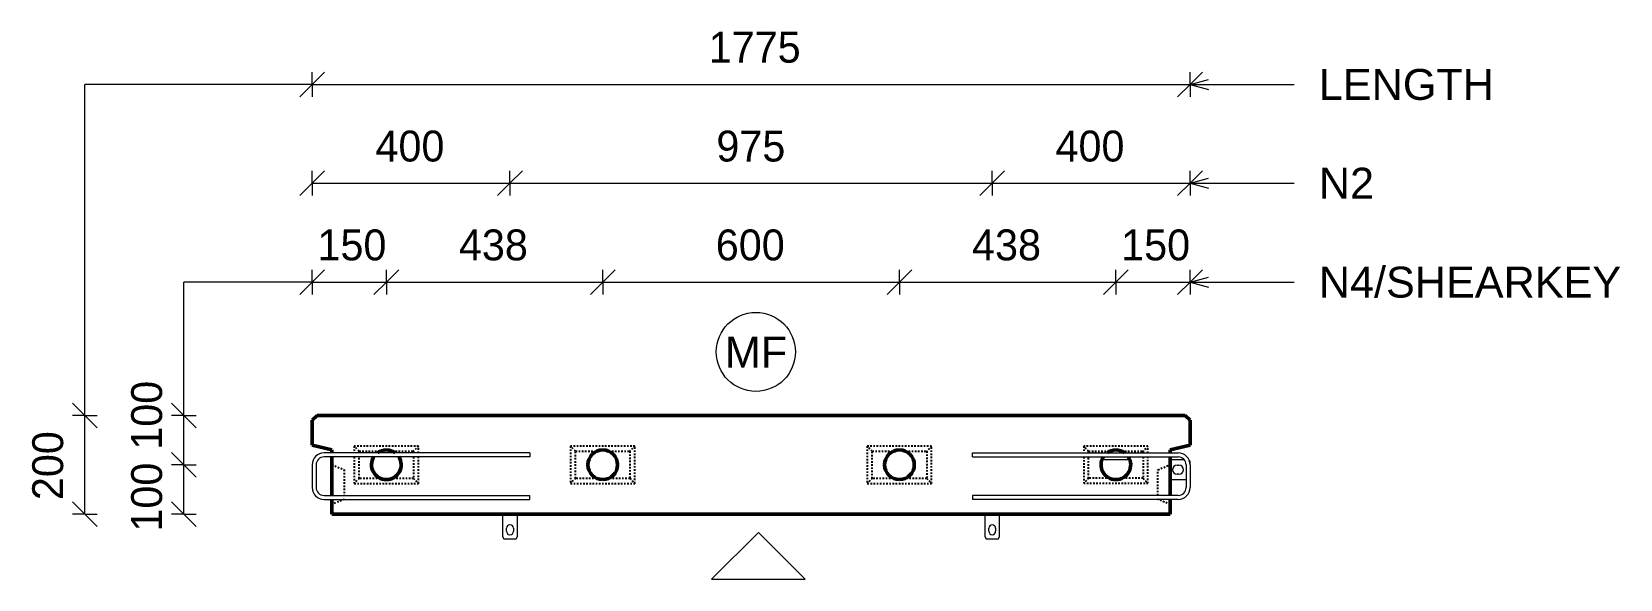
# Model space of a CAD drawing. Header units: millimetres. Extents: x -1273 to 12371, y 1067 to 19111.
# Drawn here: x -1273 to 1939, y 17804 to 18912 of the extents above; entities that cross this region are included whole.
import ezdxf

# ---------------------------------------------------------------- set-up
doc = ezdxf.new("R2010")
doc.units = ezdxf.units.MM
doc.linetypes.add('Dash', pattern=[6.36, 3.18, -3.18])
for name, color, linetype, lineweight in [('A-ANNO-DIMS', 211, 'Continuous', 9), ('A-ANNO-DIMS-25', 211, 'Continuous', 9), ('A-DETL-MBND', 5, 'Continuous', 18), ('A-DETL-THIN', 151, 'Continuous', 18), ('A-GENM', 13, 'Continuous', 18), ('A-WALL', 113, 'Continuous', 25), ('A-WALL-HDLN', 110, 'Dash', 25), ('G-ANNO-TEXT', 231, 'Continuous', 9), ('S-RBAR', 171, 'Continuous', 18)]:
    doc.layers.add(name, color=color, linetype=linetype, lineweight=lineweight)
doc.styles.add('Arial', font='arial.ttf', dxfattribs={"height": 62.5})
doc.styles.add('Nirmala UI Semilight', font='NirmalaS.ttf', dxfattribs={"height": 62.5})
doc.dimstyles.new('Arrow_Filled_-_2_5_NI_UI', dxfattribs={"dimscale": 304.8, "dimtxt": 65.460247, "dimasz": 0.164042, "dimexe": 0.082021, "dimexo": 0.0625, "dimgap": 0.082021, "dimtad": 1, "dimdec": 4, "dimzin": 0, "dimdsep": 46, "dimtxsty": 'Nirmala UI Semilight', "dimblk1": 'OBLIQUE', "dimblk2": 'OBLIQUE', "dimsah": 1, "dimcen": 0.09, "dimazin": 0, "dimtfac": 1, "dimtdec": 4, "dimtix": 1, "dimtmove": 0, "dimatfit": 3, "dimfxl": 0.082021, "dimfxlon": 1, "dimtvp": 1, "dimtolj": 1, "dimtzin": 0, "dimarcsym": 2})
doc.dimstyles.new('Arrow_Filled_-_2_5_NI_UI_1', dxfattribs={"dimscale": 304.8, "dimtxt": 65.460247, "dimasz": 0.164042, "dimexe": 0.082021, "dimexo": 0.0625, "dimgap": 0.082021, "dimtad": 1, "dimdec": 4, "dimzin": 0, "dimdsep": 46, "dimtxsty": 'Nirmala UI Semilight', "dimblk1": 'OBLIQUE', "dimblk2": 'OBLIQUE', "dimsah": 1, "dimcen": 0.09, "dimazin": 0, "dimtfac": 1, "dimtdec": 4, "dimtix": 1, "dimtmove": 2, "dimatfit": 3, "dimfxl": 0.082021, "dimfxlon": 1, "dimtvp": 1, "dimtolj": 1, "dimtzin": 0, "dimarcsym": 2})

# ---------------------------------------------------------------- blocks, each defined once
blk = doc.blocks.new('RR spread anchor face based - RR-SA-2_5-150-1726819-Elevation Top')
at = {"layer": 'A-GENM'}
for p, q in [((-321.2, 17935.4), (-321.2, 17890.4)), ((-291.2, 17890.4), (-291.2, 17935.4)), ((-321.2, 17890.4), (-318.7, 17885.4)), ((-313.2, 17900.9), (-313.2, 17906.9)), ((-299.2, 17906.9), (-299.2, 17900.9)), ((-293.7, 17885.4), (-291.2, 17890.4)), ((-318.7, 17885.4), (-293.7, 17885.4))]:
    blk.add_line(p, q, dxfattribs=at)
for centre, start, end in [((-306.2, 17906.9), 0, 180), ((-306.2, 17900.9), 180, 0)]:
    blk.add_arc(centre, 7, start, end, dxfattribs=at)
blk = doc.blocks.new('RR spread anchor face based - RR-SA-4_0-320-1726835-Elevation Top')
at = {"layer": 'A-GENM'}
for p, q in [((947, 18045.4), (890.7, 18045.4)), ((1057.1, 18045.4), (1028.8, 18045.4)), ((1042.5, 18034.4), (1046.5, 18034.4)), ((1068.8, 18042.9), (1067.1, 18043.8)), ((1068.8, 18035.4), (1068.8, 18042.9)), ((1028.8, 18005.4), (1060.8, 18005.4)), ((1046.5, 18016.4), (1042.5, 18016.4))]:
    blk.add_line(p, q, dxfattribs=at)
for centre, start, end in [((1042.5, 18025.4), 90, 270), ((1046.5, 18025.4), 270, 90)]:
    blk.add_arc(centre, 9, start, end, dxfattribs=at)
blk = doc.blocks.new('DIMBLOCK1-Elevation Top')
at = {"layer": 'A-ANNO-DIMS-25'}
for p, q in [((-706.2, 18405.1), (-731.2, 18380.1)), ((-706.2, 18405.1), (-681.2, 18430.1)), ((-706.2, 18405.1), (-706.2, 18430.1)), ((-706.2, 18405.1), (-556.2, 18405.1)), ((-706.2, 18405.1), (-706.2, 18380.1)), ((-556.2, 18405.1), (-581.2, 18380.1)), ((-556.2, 18405.1), (-531.2, 18430.1)), ((-556.2, 18405.1), (-556.2, 18430.1)), ((-556.2, 18405.1), (-556.2, 18380.1))]:
    blk.add_line(p, q, dxfattribs=at)
at = {"layer": 'A-ANNO-DIMS-25', "color": 0, "insert": (-695.5, 18511.6), "char_height": 62.5, "width": 154.248, "attachment_point": 1, "line_spacing_factor": 1.142579, "style": 'Nirmala UI Semilight'}
blk.add_mtext('150', dxfattribs=at)
blk = doc.blocks.new('_Oblique')
at = {"color": 0, "linetype": 'ByBlock', "lineweight": -2}
blk.add_line((-0.5, -0.5), (0.5, 0.5), dxfattribs=at)
blk = doc.blocks.new('DIMBLOCK2-Elevation Top')
at = {"layer": 'A-ANNO-DIMS-25'}
for p, q in [((-556.2, 18405.1), (-581.2, 18380.1)), ((-556.2, 18405.1), (-531.2, 18430.1)), ((-556.2, 18405.1), (-556.2, 18430.1)), ((-556.2, 18405.1), (-118.7, 18405.1)), ((-556.2, 18405.1), (-556.2, 18380.1)), ((-118.7, 18405.1), (-143.7, 18380.1)), ((-118.7, 18405.1), (-93.7, 18430.1)), ((-118.7, 18405.1), (-118.7, 18430.1)), ((-118.7, 18405.1), (-118.7, 18380.1))]:
    blk.add_line(p, q, dxfattribs=at)
at = {"layer": 'A-ANNO-DIMS-25', "color": 0, "insert": (-409.5, 18511.6), "char_height": 62.5, "width": 172.815, "attachment_point": 1, "line_spacing_factor": 1.142579, "style": 'Nirmala UI Semilight'}
blk.add_mtext('438', dxfattribs=at)
blk = doc.blocks.new('DIMBLOCK3-Elevation Top')
at = {"layer": 'A-ANNO-DIMS-25'}
for p, q in [((-118.7, 18405.1), (-143.7, 18380.1)), ((-118.7, 18405.1), (-93.7, 18430.1)), ((-118.7, 18405.1), (-118.7, 18430.1)), ((-118.7, 18405.1), (481.3, 18405.1)), ((-118.7, 18405.1), (-118.7, 18380.1)), ((481.3, 18405.1), (456.3, 18380.1)), ((481.3, 18405.1), (506.3, 18430.1)), ((481.3, 18405.1), (481.3, 18430.1)), ((481.3, 18405.1), (481.3, 18380.1))]:
    blk.add_line(p, q, dxfattribs=at)
at = {"layer": 'A-ANNO-DIMS-25', "color": 0, "insert": (109.9, 18511.6), "char_height": 62.5, "width": 171.387, "attachment_point": 1, "line_spacing_factor": 1.142579, "style": 'Nirmala UI Semilight'}
blk.add_mtext('600', dxfattribs=at)
blk = doc.blocks.new('DIMBLOCK4-Elevation Top')
at = {"layer": 'A-ANNO-DIMS-25'}
for p, q in [((481.3, 18405.1), (456.3, 18380.1)), ((481.3, 18405.1), (506.3, 18430.1)), ((481.3, 18405.1), (481.3, 18430.1)), ((481.3, 18405.1), (918.8, 18405.1)), ((481.3, 18405.1), (481.3, 18380.1)), ((918.8, 18405.1), (893.8, 18380.1)), ((918.8, 18405.1), (943.8, 18430.1)), ((918.8, 18405.1), (918.8, 18430.1)), ((918.8, 18405.1), (918.8, 18380.1))]:
    blk.add_line(p, q, dxfattribs=at)
at = {"layer": 'A-ANNO-DIMS-25', "color": 0, "insert": (628, 18511.6), "char_height": 62.5, "width": 172.815, "attachment_point": 1, "line_spacing_factor": 1.142579, "style": 'Nirmala UI Semilight'}
blk.add_mtext('438', dxfattribs=at)
blk = doc.blocks.new('DIMBLOCK5-Elevation Top')
at = {"layer": 'A-ANNO-DIMS-25'}
for p, q in [((918.8, 18405.1), (893.8, 18380.1)), ((918.8, 18405.1), (943.8, 18430.1)), ((918.8, 18405.1), (918.8, 18430.1)), ((918.8, 18405.1), (1068.8, 18405.1)), ((918.8, 18405.1), (918.8, 18380.1)), ((1068.8, 18405.1), (1043.8, 18380.1)), ((1068.8, 18405.1), (1093.8, 18430.1)), ((1068.8, 18405.1), (1068.8, 18430.1)), ((1068.8, 18405.1), (1068.8, 18380.1))]:
    blk.add_line(p, q, dxfattribs=at)
at = {"layer": 'A-ANNO-DIMS-25', "color": 0, "insert": (929.5, 18511.6), "char_height": 62.5, "width": 154.248, "attachment_point": 1, "line_spacing_factor": 1.142579, "style": 'Nirmala UI Semilight'}
blk.add_mtext('150', dxfattribs=at)
blk = doc.blocks.new('DIMBLOCK6-Elevation Top')
at = {"layer": 'A-ANNO-DIMS-25'}
for p, q in [((-706.2, 18605.1), (-681.2, 18630.1)), ((-706.2, 18605.1), (-706.2, 18630.1)), ((-306.2, 18605.1), (-281.2, 18630.1)), ((-306.2, 18605.1), (-306.2, 18630.1)), ((-706.2, 18605.1), (-731.2, 18580.1)), ((-706.2, 18605.1), (-306.2, 18605.1)), ((-706.2, 18605.1), (-706.2, 18580.1)), ((-306.2, 18605.1), (-331.2, 18580.1)), ((-306.2, 18605.1), (-306.2, 18580.1))]:
    blk.add_line(p, q, dxfattribs=at)
at = {"layer": 'A-ANNO-DIMS-25', "color": 0, "insert": (-578.2, 18711.6), "char_height": 62.5, "width": 172.815, "attachment_point": 1, "line_spacing_factor": 1.142579, "style": 'Nirmala UI Semilight'}
blk.add_mtext('400', dxfattribs=at)
blk = doc.blocks.new('DIMBLOCK7-Elevation Top')
at = {"layer": 'A-ANNO-DIMS-25'}
for p, q in [((-306.2, 18605.1), (-281.2, 18630.1)), ((-306.2, 18605.1), (-306.2, 18630.1)), ((668.8, 18605.1), (693.8, 18630.1)), ((668.8, 18605.1), (668.8, 18630.1)), ((-306.2, 18605.1), (-331.2, 18580.1)), ((-306.2, 18605.1), (668.8, 18605.1)), ((-306.2, 18605.1), (-306.2, 18580.1)), ((668.8, 18605.1), (643.8, 18580.1)), ((668.8, 18605.1), (668.8, 18580.1))]:
    blk.add_line(p, q, dxfattribs=at)
at = {"layer": 'A-ANNO-DIMS-25', "color": 0, "insert": (111.1, 18711.6), "char_height": 62.5, "width": 168.53, "attachment_point": 1, "line_spacing_factor": 1.142579, "style": 'Nirmala UI Semilight'}
blk.add_mtext('975', dxfattribs=at)
blk = doc.blocks.new('DIMBLOCK8-Elevation Top')
at = {"layer": 'A-ANNO-DIMS-25'}
for p, q in [((668.8, 18605.1), (693.8, 18630.1)), ((668.8, 18605.1), (668.8, 18630.1)), ((1068.8, 18605.1), (1093.8, 18630.1)), ((1068.8, 18605.1), (1068.8, 18630.1)), ((668.8, 18605.1), (643.8, 18580.1)), ((668.8, 18605.1), (1068.8, 18605.1)), ((668.8, 18605.1), (668.8, 18580.1)), ((1068.8, 18605.1), (1043.8, 18580.1)), ((1068.8, 18605.1), (1068.8, 18580.1))]:
    blk.add_line(p, q, dxfattribs=at)
at = {"layer": 'A-ANNO-DIMS-25', "color": 0, "insert": (796.8, 18711.6), "char_height": 62.5, "width": 172.815, "attachment_point": 1, "line_spacing_factor": 1.142579, "style": 'Nirmala UI Semilight'}
blk.add_mtext('400', dxfattribs=at)
blk = doc.blocks.new('DIMBLOCK9-Elevation Top')
at = {"layer": 'A-ANNO-DIMS-25'}
for p, q in [((-706.2, 18805.1), (-681.2, 18830.1)), ((-706.2, 18805.1), (-706.2, 18830.1)), ((1068.8, 18805.1), (1093.8, 18830.1)), ((1068.8, 18805.1), (1068.8, 18830.1)), ((-706.2, 18805.1), (-731.2, 18780.1)), ((-706.2, 18805.1), (1068.8, 18805.1)), ((-706.2, 18805.1), (-706.2, 18780.1)), ((1068.8, 18805.1), (1043.8, 18780.1)), ((1068.8, 18805.1), (1068.8, 18780.1))]:
    blk.add_line(p, q, dxfattribs=at)
at = {"layer": 'A-ANNO-DIMS-25', "color": 0, "insert": (95.6, 18911.6), "char_height": 62.5, "width": 205.664, "attachment_point": 1, "line_spacing_factor": 1.142579, "style": 'Nirmala UI Semilight'}
blk.add_mtext('1775', dxfattribs=at)
blk = doc.blocks.new('DIMBLOCK10-Elevation Top')
at = {"layer": 'A-ANNO-DIMS-25'}
for p, q in [((-965.7, 18035.4), (-990.7, 18060.4)), ((-965.7, 18035.4), (-990.7, 18035.4)), ((-965.7, 17935.4), (-965.7, 18035.4)), ((-965.7, 18035.4), (-940.7, 18010.4)), ((-965.7, 18035.4), (-940.7, 18035.4)), ((-965.7, 17935.4), (-990.7, 17960.4)), ((-965.7, 17935.4), (-990.7, 17935.4)), ((-965.7, 17935.4), (-940.7, 17910.4)), ((-965.7, 17935.4), (-940.7, 17935.4))]:
    blk.add_line(p, q, dxfattribs=at)
at = {"layer": 'A-ANNO-DIMS-25', "color": 0, "insert": (-1072.2, 17900.3), "char_height": 62.5, "width": 154.248, "attachment_point": 1, "rotation": 90, "line_spacing_factor": 1.142579, "style": 'Nirmala UI Semilight'}
blk.add_mtext('100', dxfattribs=at)
blk = doc.blocks.new('DIMBLOCK11-Elevation Top')
at = {"layer": 'A-ANNO-DIMS-25'}
for p, q in [((-965.7, 18135.4), (-990.7, 18160.4)), ((-965.7, 18135.4), (-990.7, 18135.4)), ((-965.7, 18035.4), (-965.7, 18135.4)), ((-965.7, 18135.4), (-940.7, 18110.4)), ((-965.7, 18135.4), (-940.7, 18135.4)), ((-965.7, 18035.4), (-990.7, 18060.4)), ((-965.7, 18035.4), (-990.7, 18035.4)), ((-965.7, 18035.4), (-940.7, 18010.4)), ((-965.7, 18035.4), (-940.7, 18035.4))]:
    blk.add_line(p, q, dxfattribs=at)
at = {"layer": 'A-ANNO-DIMS-25', "color": 0, "insert": (-1072.2, 18065.9), "char_height": 62.5, "width": 154.248, "attachment_point": 1, "rotation": 90, "line_spacing_factor": 1.142579, "style": 'Nirmala UI Semilight'}
blk.add_mtext('100', dxfattribs=at)
blk = doc.blocks.new('DIMBLOCK12-Elevation Top')
at = {"layer": 'A-ANNO-DIMS-25'}
for p, q in [((-1165.7, 18135.4), (-1190.7, 18160.4)), ((-1165.7, 18135.4), (-1190.7, 18135.4)), ((-1165.7, 17935.4), (-1165.7, 18135.4)), ((-1165.7, 18135.4), (-1140.7, 18110.4)), ((-1165.7, 18135.4), (-1140.7, 18135.4)), ((-1165.7, 17935.4), (-1190.7, 17960.4)), ((-1165.7, 17935.4), (-1190.7, 17935.4)), ((-1165.7, 17935.4), (-1140.7, 17910.4)), ((-1165.7, 17935.4), (-1140.7, 17935.4))]:
    blk.add_line(p, q, dxfattribs=at)
at = {"layer": 'A-ANNO-DIMS-25', "color": 0, "insert": (-1272.2, 17964), "char_height": 62.5, "width": 171.387, "attachment_point": 1, "rotation": 90, "line_spacing_factor": 1.142579, "style": 'Nirmala UI Semilight'}
blk.add_mtext('200', dxfattribs=at)

msp = doc.modelspace()

# ---------------------------------------------------------------- linework, layer by layer
at = {"layer": 'A-DETL-MBND'}
for p, q in [((-1165.67162, 18135.4305), (-1165.67162, 18805.09646)), ((-706.19617, 18805.09646), (-1165.67162, 18805.09646)), ((-965.67162, 18135.4305), (-965.67162, 18405.09646)), ((-706.19617, 18405.09646), (-965.67162, 18405.09646))]:
    msp.add_line(p, q, dxfattribs=at)
at = {"layer": 'A-DETL-THIN'}
for p, q in [((196.21175, 17898.58693), (101.49646, 17803.87165)), ((290.92703, 17803.87165), (196.21175, 17898.58693)), ((101.49646, 17803.87165), (290.92703, 17803.87165))]:
    msp.add_line(p, q, dxfattribs=at)
msp.add_circle((190.93542, 18263.88939), 80, dxfattribs=at)
at = {"layer": 'A-WALL', "lineweight": 50}
for p, q in [((-696.19359, 18135.4305), (-706.19617, 18125.42792)), ((-706.19617, 18125.42792), (-706.19617, 18075.4305)), ((1058.80125, 18135.4305), (-696.19359, 18135.4305)), ((1068.80383, 18125.42792), (1058.80125, 18135.4305)), ((1068.80383, 18075.4305), (1068.80383, 18125.42792)), ((-706.19617, 18075.4305), (-666.19617, 18065.4305)), ((-666.19617, 18065.4305), (-666.19617, 18059.4305)), ((-666.19617, 18051.4305), (-666.19617, 17973.4305)), ((1028.80383, 18065.4305), (1068.80383, 18075.4305)), ((1028.80383, 18059.4305), (1028.80383, 18065.4305)), ((1028.80383, 17973.4305), (1028.80383, 18051.4305)), ((-666.19617, 17965.4305), (-666.19617, 17935.4305)), ((1028.80383, 17935.4305), (1028.80383, 17965.4305)), ((-666.19617, 17935.4305), (1028.80383, 17935.4305))]:
    msp.add_line(p, q, dxfattribs=at)
for centre, start, end in [((-556.19617, 18035.4305), 147.51594743, 270), ((-556.19617, 18035.4305), 90, 126), ((-556.19617, 18035.4305), 54, 90), ((-556.19617, 18035.4305), 270, 32.48405257), ((-118.69617, 18035.4305), 90, 270), ((-118.69617, 18035.4305), 270, 90), ((481.30383, 18035.4305), 90, 270), ((481.30383, 18035.4305), 270, 90), ((918.80383, 18035.4305), 147.51594743, 270), ((918.80383, 18035.4305), 90, 126), ((918.80383, 18035.4305), 54, 90), ((918.80383, 18035.4305), 270, 32.48405257)]:
    msp.add_arc(centre, 30, start, end, dxfattribs=at)
at = {"layer": 'A-WALL-HDLN'}
for p, q in [((-491.19617, 18072.9305), (-621.19617, 18072.9305)), ((-621.19617, 18072.9305), (-621.19617, 18059.4305)), ((-611.19617, 18062.9305), (-621.19617, 18072.9305)), ((-621.19617, 18051.4305), (-621.19617, 17997.9305)), ((-611.19617, 18062.9305), (-568.18575, 18062.9305)), ((-611.19617, 18059.4305), (-611.19617, 18062.9305)), ((-611.19617, 18007.9305), (-611.19617, 18051.4305)), ((-544.20659, 18062.9305), (-501.19617, 18062.9305)), ((-491.19617, 18072.9305), (-501.19617, 18062.9305)), ((-501.19617, 18062.9305), (-501.19617, 18059.4305)), ((-501.19617, 18051.4305), (-501.19617, 18007.9305)), ((-491.19617, 18059.4305), (-491.19617, 18072.9305)), ((-491.19617, 17997.9305), (-491.19617, 18051.4305)), ((-53.69617, 18072.9305), (-183.69617, 18072.9305)), ((-183.69617, 18072.9305), (-183.69617, 17997.9305)), ((-173.69617, 18062.9305), (-183.69617, 18072.9305)), ((-173.69617, 18062.9305), (-130.68575, 18062.9305)), ((-173.69617, 18007.9305), (-173.69617, 18062.9305)), ((-106.70659, 18062.9305), (-63.69617, 18062.9305)), ((-53.69617, 18072.9305), (-63.69617, 18062.9305)), ((-63.69617, 18062.9305), (-63.69617, 18007.9305)), ((-53.69617, 17997.9305), (-53.69617, 18072.9305)), ((546.30383, 18072.9305), (416.30383, 18072.9305)), ((416.30383, 18072.9305), (416.30383, 17997.9305)), ((426.30383, 18062.9305), (416.30383, 18072.9305)), ((426.30383, 18062.9305), (469.31425, 18062.9305)), ((426.30383, 18007.9305), (426.30383, 18062.9305)), ((493.29341, 18062.9305), (536.30383, 18062.9305)), ((546.30383, 18072.9305), (536.30383, 18062.9305)), ((536.30383, 18062.9305), (536.30383, 18007.9305)), ((546.30383, 17997.9305), (546.30383, 18072.9305)), ((983.80383, 18073.06222), (853.80383, 18073.06222)), ((853.80383, 18073.06222), (853.80383, 18059.4305)), ((863.80383, 18063.06222), (853.80383, 18073.06222)), ((853.80383, 18051.4305), (853.80383, 17998.06222)), ((863.80383, 18063.06222), (907.12101, 18063.06222)), ((863.80383, 18059.4305), (863.80383, 18063.06222)), ((863.80383, 18008.06222), (863.80383, 18051.4305)), ((930.48665, 18063.06222), (973.80383, 18063.06222)), ((983.80383, 18073.06222), (973.80383, 18063.06222)), ((973.80383, 18063.06222), (973.80383, 18059.4305)), ((973.80383, 18051.4305), (973.80383, 18008.06222)), ((983.80383, 18059.4305), (983.80383, 18073.06222)), ((983.80383, 17998.06222), (983.80383, 18051.4305)), ((-666.19617, 18035.4305), (-641.19617, 18025.4305)), ((-641.19617, 18025.4305), (-641.19617, 17973.4305)), ((1003.80383, 18025.4305), (1028.75422, 18035.41066)), ((1003.80383, 17973.4305), (1003.80383, 18025.4305)), ((-611.19617, 18007.9305), (-621.19617, 17997.9305)), ((-621.19617, 17997.9305), (-491.19617, 17997.9305)), ((-568.18575, 18007.9305), (-611.19617, 18007.9305)), ((-501.19617, 18007.9305), (-544.20659, 18007.9305)), ((-501.19617, 18007.9305), (-491.19617, 17997.9305)), ((-173.69617, 18007.9305), (-183.69617, 17997.9305)), ((-183.69617, 17997.9305), (-53.69617, 17997.9305)), ((-130.68575, 18007.9305), (-173.69617, 18007.9305)), ((-63.69617, 18007.9305), (-106.70659, 18007.9305)), ((-63.69617, 18007.9305), (-53.69617, 17997.9305)), ((426.30383, 18007.9305), (416.30383, 17997.9305)), ((416.30383, 17997.9305), (546.30383, 17997.9305)), ((469.31425, 18007.9305), (426.30383, 18007.9305)), ((536.30383, 18007.9305), (493.29341, 18007.9305)), ((536.30383, 18007.9305), (546.30383, 17997.9305)), ((863.80383, 18008.06222), (853.80383, 17998.06222)), ((853.80383, 17998.06222), (983.80383, 17998.06222)), ((906.51656, 18008.06222), (863.80383, 18008.06222)), ((973.80383, 18008.06222), (931.09111, 18008.06222)), ((973.80383, 18008.06222), (983.80383, 17998.06222)), ((-641.19617, 17965.4305), (-666.19617, 17955.4305)), ((1028.75422, 17955.45035), (1003.80383, 17965.4305))]:
    msp.add_line(p, q, dxfattribs=at)
at = {"layer": 'G-ANNO-TEXT', "color": 10}
for p, q in [((1068.81836, 18805.06664), (1106.31836, 18815.11473)), ((1068.81836, 18805.06664), (1106.31836, 18795.01854)), ((1068.81836, 18805.06664), (1279.24138, 18805.06664)), ((1068.81836, 18605.27473), (1106.31836, 18615.32282)), ((1068.81836, 18605.27473), (1106.31836, 18595.22663)), ((1068.81836, 18605.27473), (1279.24138, 18605.27473)), ((1068.81836, 18405.06664), (1106.31836, 18415.11473)), ((1068.81836, 18405.06664), (1106.31836, 18395.01854)), ((1068.81836, 18405.06664), (1279.24138, 18405.06664))]:
    msp.add_line(p, q, dxfattribs=at)
at = {"layer": 'S-RBAR'}
for p, q in [((-266.19617, 18059.4305), (-682.19617, 18059.4305)), ((-266.19617, 18051.4305), (-682.19617, 18051.4305)), ((-266.19617, 18059.4305), (-266.19617, 18051.4305)), ((628.80383, 18059.4305), (1044.80383, 18059.4305)), ((628.80383, 18051.4305), (628.80383, 18059.4305)), ((628.80383, 18051.4305), (1044.80383, 18051.4305)), ((-706.19617, 18035.4305), (-706.19617, 17989.4305)), ((-698.19617, 18035.4305), (-698.19617, 17989.4305)), ((1060.80383, 18035.4305), (1060.80383, 17989.4305)), ((1068.80383, 18035.4305), (1068.80383, 17989.4305)), ((-682.19617, 17973.4305), (-266.19617, 17973.4305)), ((-682.19617, 17965.4305), (-266.19617, 17965.4305)), ((-266.19617, 17965.4305), (-266.19617, 17973.4305)), ((1044.80383, 17973.4305), (628.80383, 17973.4305)), ((628.80383, 17973.4305), (628.80383, 17965.4305)), ((1044.80383, 17965.4305), (628.80383, 17965.4305))]:
    msp.add_line(p, q, dxfattribs=at)
for centre, radius, start, end in [((-682.19617, 18035.4305), 24, 90, 180), ((-682.19617, 18035.4305), 16, 90, 180), ((1044.80383, 18035.4305), 24, 0, 90), ((1044.80383, 18035.4305), 16, 360, 90), ((-682.19617, 17989.4305), 24, 180, 270), ((-682.19617, 17989.4305), 16, 180, 270), ((1044.80383, 17989.4305), 16, 270, 0), ((1044.80383, 17989.4305), 24, 270, 360)]:
    msp.add_arc(centre, radius, start, end, dxfattribs=at)

# ---------------------------------------------------------------- block references
at = {"layer": 'A-GENM'}
for name, p in [('RR spread anchor face based - RR-SA-4_0-320-1726835-Elevation Top', (0, 0)), ('RR spread anchor face based - RR-SA-2_5-150-1726819-Elevation Top', (0, 0)), ('RR spread anchor face based - RR-SA-2_5-150-1726819-Elevation Top', (975, 0))]:
    msp.add_blockref(name, p, dxfattribs=at)

# ---------------------------------------------------------------- texts
at = {"layer": 'G-ANNO-TEXT', "color": 7, "char_height": 62.5, "attachment_point": 1, "style": 'Arial'}
for s, insert, width in [('LENGTH', (1329.24138, 18836.31664), 428.9028125), ('N2', (1329.24138, 18636.52473), 134.2826563), ('N4/SHEARKEY', (1329.24138, 18436.31664), 737.5525), ('MF', (128.09207, 18294.72127), 150.3164062)]:
    msp.add_mtext(s, dxfattribs=dict(at, insert=insert, width=width))

# ---------------------------------------------------------------- dimensions: what is measured, and where the dimension line sits
at = {"layer": 'A-ANNO-DIMS'}
for base, p1, p2, override, picture, middle in [((1068.80383, 18805.09646), (-706.19617, 18780.09646), (1068.80383, 18780.09646), {"dimpost": '<>', "dimfxl": 1775}, 'DIMBLOCK9-Elevation Top', (181.30383, 18862.56682)), ((-306.19617, 18605.09646), (-706.19617, 18580.09646), (-306.19617, 18580.09646), {"dimpost": '<>', "dimfxl": 400}, 'DIMBLOCK6-Elevation Top', (-506.19617, 18662.39248)), ((668.80383, 18605.09646), (-306.19617, 18580.09646), (668.80383, 18580.09646), {"dimpost": '<>', "dimfxl": 975}, 'DIMBLOCK7-Elevation Top', (181.30383, 18662.41428)), ((1068.80383, 18605.09646), (668.80383, 18580.09646), (1068.80383, 18580.09646), {"dimpost": '<>', "dimfxl": 400}, 'DIMBLOCK8-Elevation Top', (868.80383, 18662.39248)), ((-556.19617, 18405.09646), (-706.19617, 18380.09646), (-556.19617, 18380.09646), {"dimpost": '<>', "dimfxl": 150}, 'DIMBLOCK1-Elevation Top', (-631.19617, 18462.56682)), ((-118.69617, 18405.09646), (-556.19617, 18380.09646), (-118.69617, 18380.09646), {"dimpost": '<>', "dimfxl": 437.5}, 'DIMBLOCK2-Elevation Top', (-337.44617, 18462.41428)), ((481.30383, 18405.09646), (-118.69617, 18380.09646), (481.30383, 18380.09646), {"dimpost": '<>', "dimfxl": 600}, 'DIMBLOCK3-Elevation Top', (181.30383, 18462.41428)), ((918.80383, 18405.09646), (481.30383, 18380.09646), (918.80383, 18380.09646), {"dimpost": '<>', "dimfxl": 437.5}, 'DIMBLOCK4-Elevation Top', (700.05383, 18462.41428)), ((1068.80383, 18405.09646), (918.80383, 18380.09646), (1068.80383, 18380.09646), {"dimpost": '<>', "dimfxl": 150}, 'DIMBLOCK5-Elevation Top', (993.80383, 18462.56682))]:
    dim = msp.add_linear_dim(base=base, p1=p1, p2=p2, dimstyle='Arrow_Filled_-_2_5_NI_UI', override=override, dxfattribs=at)
    dim.commit()
    dim.dimension.update_dxf_attribs({"geometry": picture, "text_midpoint": middle})
for base, p1, p2, picture, middle in [((-965.67162, 18135.4305), (-940.67162, 18035.4305), (-940.67162, 18135.4305), 'DIMBLOCK11-Elevation Top', (-1030.54794, 18143.03401)), ((-965.67162, 18035.4305), (-940.67162, 17935.4305), (-940.67162, 18035.4305), 'DIMBLOCK10-Elevation Top', (-1030.54794, 17977.43415))]:
    dim = msp.add_linear_dim(base=base, p1=p1, p2=p2, angle=90, dimstyle='Arrow_Filled_-_2_5_NI_UI_1', override={"dimpost": '<>', "dimfxl": 100}, dxfattribs=at)
    dim.commit()
    dim.dimension.update_dxf_attribs({"geometry": picture, "text_midpoint": middle, "dimtype": 160, "text_rotation": 90})
dim = msp.add_linear_dim(base=(-1165.67162, 18135.4305), p1=(-1140.67162, 17935.4305), p2=(-1140.67162, 18135.4305), angle=90, dimstyle='Arrow_Filled_-_2_5_NI_UI', override={"dimpost": '<>', "dimfxl": 200}, dxfattribs=at)
dim.commit()
dim.dimension.update_dxf_attribs({"geometry": 'DIMBLOCK12-Elevation Top', "text_midpoint": (-1222.96765, 18035.4305)})

doc.saveas('drawing.dxf')
